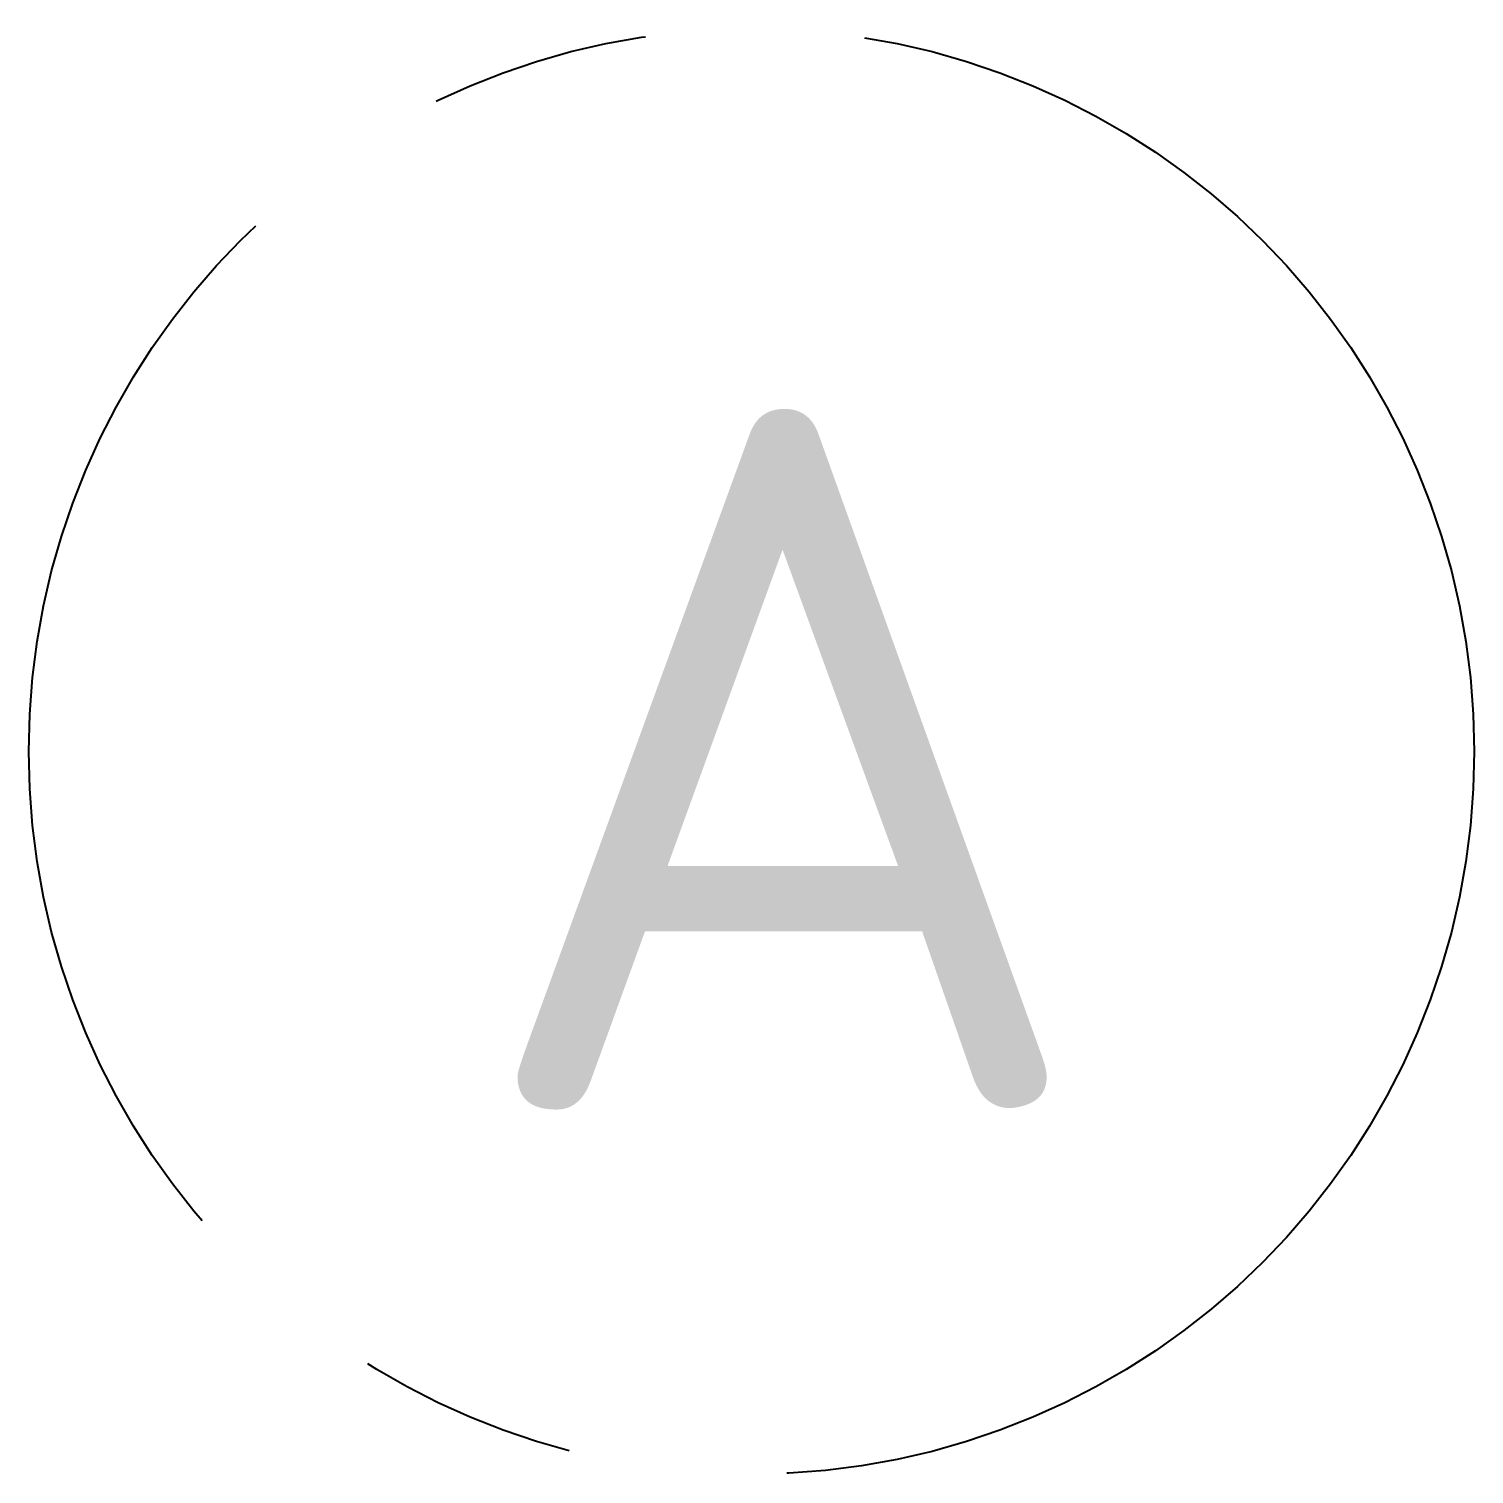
# Model space of a CAD drawing. Header units: millimetres. Extents: x -3689 to 3021565, y -698052 to -604547.
# Drawn here: x 2758435.84 to 2758477.57, y -666349.72 to -666307.99 of the extents above; entities that cross this region are included whole.
import ezdxf

# ---------------------------------------------------------------- set-up
doc = ezdxf.new("R2010")
doc.units = ezdxf.units.MM
doc.linetypes.add('CENTER', pattern=[50.800000000000004, 31.75, -6.35, 6.35, -6.35])
doc.layers.add('S-GRID', color=133, linetype='CENTER')
doc.styles.add('ЕСКД', font='isocpeur.ttf')

msp = doc.modelspace()

# ---------------------------------------------------------------- linework, layer by layer
at = {"layer": 'S-GRID', "color": 250}
msp.add_circle((2758456.702769759, -666328.8532748052), 20.86386980832669, dxfattribs=at)

# ---------------------------------------------------------------- texts
at = {"layer": 'S-GRID', "color": 250, "insert": (2758457.585496977, -666329.0768528206), "char_height": 20.18932363636363, "width": 571.4791278457018, "attachment_point": 5, "style": 'ЕСКД'}
msp.add_mtext('А', dxfattribs=at)

doc.saveas('drawing.dxf')
